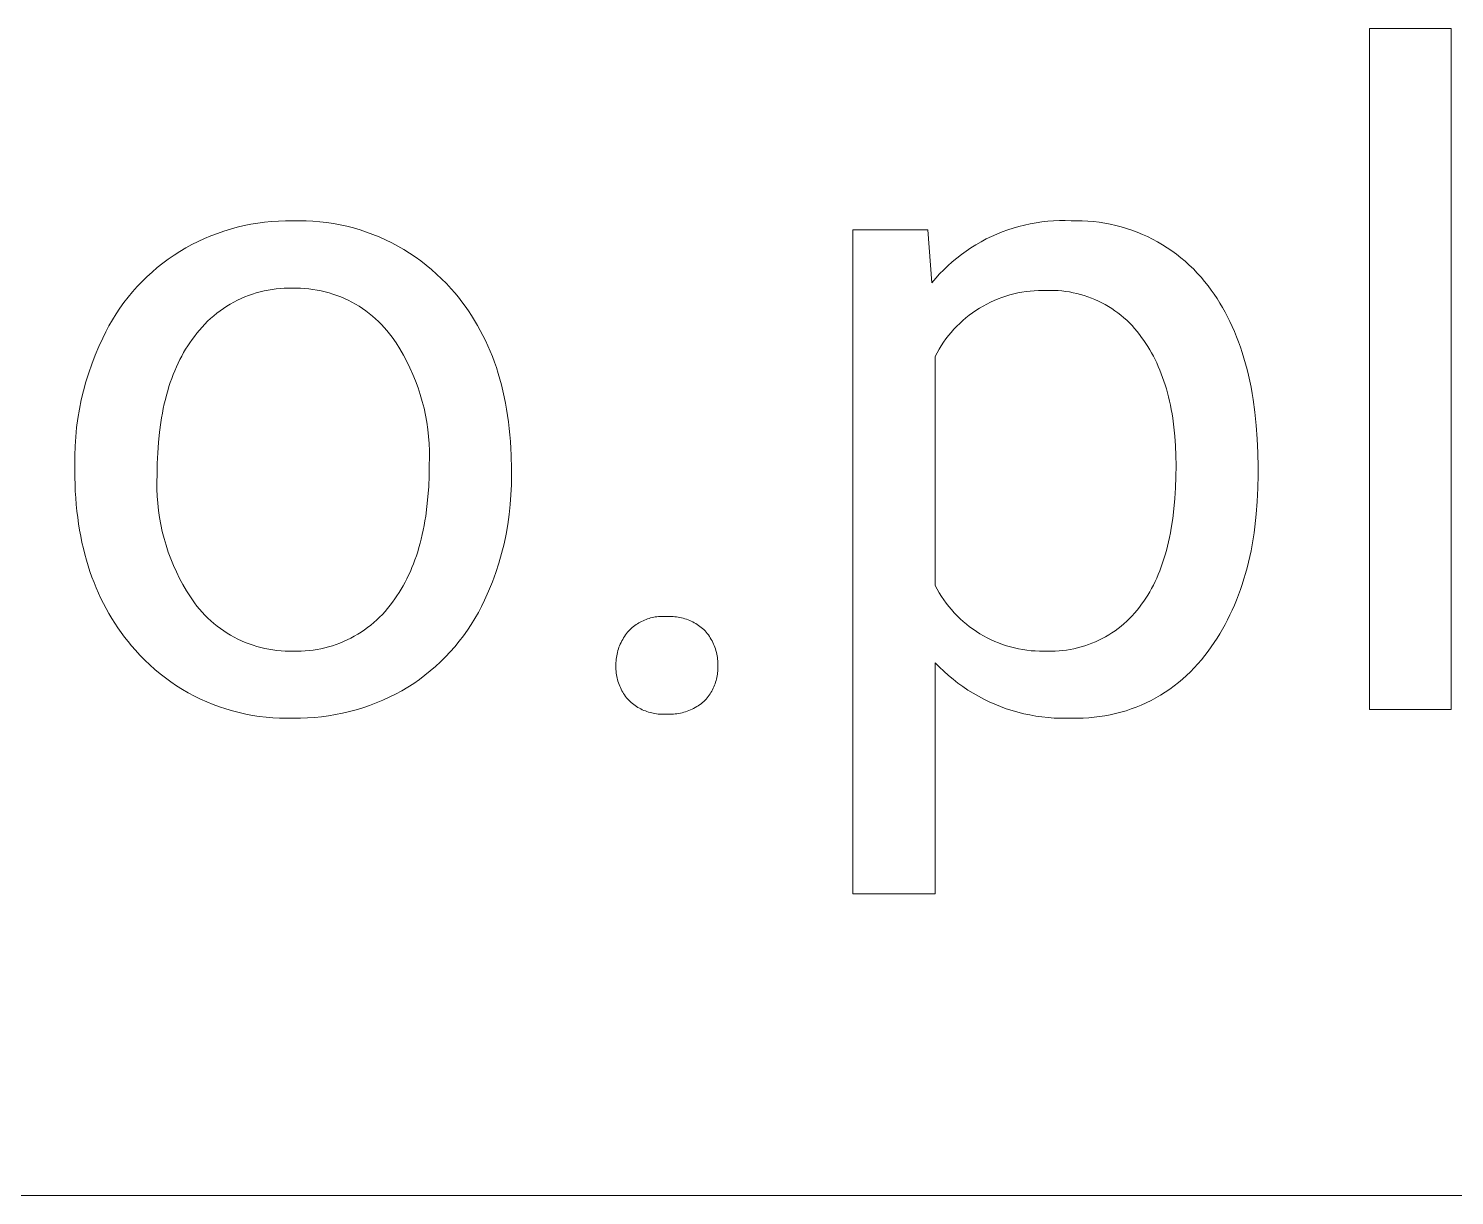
# Model space of a CAD drawing. Header units: millimetres. Extents: x -1893 to 2799, y -925 to 2353.
# Drawn here: x 1563.6 to 1661.8, y -662.3 to -582 of the extents above; entities that cross this region are included whole.
import ezdxf

# ---------------------------------------------------------------- set-up
doc = ezdxf.new("R2010")
doc.units = ezdxf.units.MM
doc.header["$MEASUREMENT"] = 0
doc.layers.add('Domyślny', color=7, linetype='Continuous', true_color=0x000000)

msp = doc.modelspace()

# ---------------------------------------------------------------- linework, layer by layer
at = {"layer": 'Domyślny', "color": 18, "lineweight": 15, "true_color": 0x000000}
for p, q in [((1655.916, -628.877), (1655.916, -582.004)), ((1655.916, -582.004), (1661.556, -582.004)), ((1661.556, -582.004), (1661.556, -628.877)), ((1577.054, -595.951), (1577.511, -595.81)), ((1577.511, -595.81), (1577.973, -595.684)), ((1577.973, -595.684), (1578.439, -595.574)), ((1578.439, -595.574), (1578.909, -595.479)), ((1578.909, -595.479), (1579.381, -595.4)), ((1579.381, -595.4), (1579.856, -595.337)), ((1579.856, -595.337), (1580.332, -595.29)), ((1580.332, -595.29), (1580.81, -595.259)), ((1580.81, -595.259), (1581.288, -595.243)), ((1581.288, -595.243), (1581.767, -595.244)), ((1581.767, -595.244), (1582.239, -595.235)), ((1582.239, -595.235), (1582.711, -595.241)), ((1582.711, -595.241), (1583.183, -595.264)), ((1583.183, -595.264), (1583.653, -595.303)), ((1583.653, -595.303), (1584.122, -595.357)), ((1584.122, -595.357), (1584.589, -595.427)), ((1584.589, -595.427), (1585.053, -595.514)), ((1585.053, -595.514), (1585.513, -595.616)), ((1585.513, -595.616), (1585.971, -595.733)), ((1585.971, -595.733), (1586.424, -595.866)), ((1586.424, -595.866), (1586.872, -596.014)), ((1620.362, -641.57), (1620.362, -595.853)), ((1620.362, -595.853), (1625.518, -595.853)), ((1625.518, -595.853), (1625.8, -599.51)), ((1630.638, -596.004), (1631.017, -595.866)), ((1631.017, -595.866), (1631.4, -595.741)), ((1631.4, -595.741), (1631.787, -595.63)), ((1631.787, -595.63), (1632.178, -595.532)), ((1632.178, -595.532), (1632.572, -595.447)), ((1632.572, -595.447), (1632.968, -595.377)), ((1632.968, -595.377), (1633.367, -595.32)), ((1633.367, -595.32), (1633.768, -595.277)), ((1633.768, -595.277), (1634.169, -595.248)), ((1634.169, -595.248), (1634.572, -595.232)), ((1634.572, -595.232), (1634.975, -595.231)), ((1634.975, -595.231), (1635.377, -595.244)), ((1635.377, -595.244), (1635.765, -595.237)), ((1635.765, -595.237), (1636.153, -595.243)), ((1636.153, -595.243), (1636.54, -595.263)), ((1636.54, -595.263), (1636.926, -595.296)), ((1636.926, -595.296), (1637.312, -595.341)), ((1637.312, -595.341), (1637.695, -595.4)), ((1637.695, -595.4), (1638.076, -595.473)), ((1638.076, -595.473), (1638.454, -595.558)), ((1638.454, -595.558), (1638.829, -595.656)), ((1638.829, -595.656), (1639.201, -595.767)), ((1639.201, -595.767), (1639.569, -595.89)), ((1639.569, -595.89), (1639.932, -596.026)), ((1574.43, -597.11), (1574.85, -596.881)), ((1574.85, -596.881), (1575.278, -596.666)), ((1575.278, -596.666), (1575.713, -596.465)), ((1575.713, -596.465), (1576.154, -596.279)), ((1576.154, -596.279), (1576.601, -596.107)), ((1576.601, -596.107), (1577.054, -595.951)), ((1586.872, -596.014), (1587.315, -596.177)), ((1587.315, -596.177), (1587.752, -596.356)), ((1587.752, -596.356), (1588.182, -596.549)), ((1588.182, -596.549), (1588.606, -596.756)), ((1588.606, -596.756), (1589.023, -596.978)), ((1628.488, -597.099), (1628.83, -596.886)), ((1628.83, -596.886), (1629.179, -596.684)), ((1629.179, -596.684), (1629.535, -596.495)), ((1629.535, -596.495), (1629.897, -596.319)), ((1629.897, -596.319), (1630.265, -596.155)), ((1630.265, -596.155), (1630.638, -596.004)), ((1639.932, -596.026), (1640.29, -596.174)), ((1640.29, -596.174), (1640.643, -596.334)), ((1640.643, -596.334), (1640.99, -596.507)), ((1640.99, -596.507), (1641.332, -596.691)), ((1641.332, -596.691), (1641.666, -596.887)), ((1641.666, -596.887), (1641.994, -597.094)), ((1572.841, -598.165), (1573.224, -597.881)), ((1573.224, -597.881), (1573.616, -597.611)), ((1573.616, -597.611), (1574.018, -597.353)), ((1574.018, -597.353), (1574.43, -597.11)), ((1589.023, -596.978), (1589.432, -597.214)), ((1589.432, -597.214), (1589.833, -597.463)), ((1589.833, -597.463), (1590.225, -597.726)), ((1590.225, -597.726), (1590.607, -598.002)), ((1627.201, -598.066), (1627.51, -597.807)), ((1627.51, -597.807), (1627.828, -597.56)), ((1627.828, -597.56), (1628.154, -597.324)), ((1628.154, -597.324), (1628.488, -597.099)), ((1641.994, -597.094), (1642.315, -597.312)), ((1642.315, -597.312), (1642.628, -597.541)), ((1642.628, -597.541), (1642.933, -597.781)), ((1642.933, -597.781), (1643.229, -598.03)), ((1571.754, -599.094), (1572.106, -598.772)), ((1572.106, -598.772), (1572.468, -598.462)), ((1572.468, -598.462), (1572.841, -598.165)), ((1590.607, -598.002), (1590.981, -598.291)), ((1590.981, -598.291), (1591.344, -598.592)), ((1591.344, -598.592), (1591.697, -598.906)), ((1626.33, -598.903), (1626.61, -598.614)), ((1626.61, -598.614), (1626.901, -598.335)), ((1626.901, -598.335), (1627.201, -598.066)), ((1643.229, -598.03), (1643.517, -598.29)), ((1643.517, -598.29), (1643.796, -598.56)), ((1643.796, -598.56), (1644.066, -598.839)), ((1644.066, -598.839), (1644.325, -599.127)), ((1570.768, -600.128), (1571.085, -599.772)), ((1571.085, -599.772), (1571.414, -599.427)), ((1571.414, -599.427), (1571.754, -599.094)), ((1591.697, -598.906), (1592.039, -599.231)), ((1592.039, -599.231), (1592.369, -599.568)), ((1592.369, -599.568), (1592.689, -599.916)), ((1625.8, -599.51), (1626.06, -599.202)), ((1626.06, -599.202), (1626.33, -598.903)), ((1644.325, -599.127), (1644.575, -599.423)), ((1644.575, -599.423), (1644.814, -599.728)), ((1644.814, -599.728), (1645.026, -600.011)), ((1570.171, -600.872), (1570.463, -600.495)), ((1570.463, -600.495), (1570.768, -600.128)), ((1577.981, -600.714), (1577.732, -600.842)), ((1578.234, -600.595), (1577.981, -600.714)), ((1578.491, -600.484), (1578.234, -600.595)), ((1578.751, -600.383), (1578.491, -600.484)), ((1579.015, -600.29), (1578.751, -600.383)), ((1579.282, -600.207), (1579.015, -600.29)), ((1579.552, -600.133), (1579.282, -600.207)), ((1579.824, -600.069), (1579.552, -600.133)), ((1580.098, -600.014), (1579.824, -600.069)), ((1580.374, -599.968), (1580.098, -600.014)), ((1580.651, -599.932), (1580.374, -599.968)), ((1580.929, -599.906), (1580.651, -599.932)), ((1581.208, -599.889), (1580.929, -599.906)), ((1581.488, -599.882), (1581.208, -599.889)), ((1581.767, -599.884), (1581.488, -599.882)), ((1582.051, -599.881), (1581.767, -599.884)), ((1582.335, -599.888), (1582.051, -599.881)), ((1582.618, -599.904), (1582.335, -599.888)), ((1582.9, -599.93), (1582.618, -599.904)), ((1583.182, -599.966), (1582.9, -599.93)), ((1583.462, -600.012), (1583.182, -599.966)), ((1583.74, -600.067), (1583.462, -600.012)), ((1584.016, -600.132), (1583.74, -600.067)), ((1584.29, -600.206), (1584.016, -600.132)), ((1584.561, -600.29), (1584.29, -600.206)), ((1584.829, -600.383), (1584.561, -600.29)), ((1585.094, -600.485), (1584.829, -600.383)), ((1585.355, -600.597), (1585.094, -600.485)), ((1585.612, -600.717), (1585.355, -600.597)), ((1585.864, -600.846), (1585.612, -600.717)), ((1592.689, -599.916), (1592.945, -600.21)), ((1592.945, -600.21), (1593.194, -600.511)), ((1593.194, -600.511), (1593.434, -600.817)), ((1593.434, -600.817), (1593.666, -601.13)), ((1630.084, -600.729), (1629.825, -600.848)), ((1630.348, -600.619), (1630.084, -600.729)), ((1630.616, -600.518), (1630.348, -600.619)), ((1630.887, -600.426), (1630.616, -600.518)), ((1631.16, -600.344), (1630.887, -600.426)), ((1631.437, -600.271), (1631.16, -600.344)), ((1631.716, -600.208), (1631.437, -600.271)), ((1631.997, -600.155), (1631.716, -600.208)), ((1632.279, -600.111), (1631.997, -600.155)), ((1632.563, -600.077), (1632.279, -600.111)), ((1632.848, -600.053), (1632.563, -600.077)), ((1633.134, -600.039), (1632.848, -600.053)), ((1633.42, -600.035), (1633.134, -600.039)), ((1633.706, -600.041), (1633.42, -600.035)), ((1633.967, -600.035), (1633.706, -600.041)), ((1634.229, -600.039), (1633.967, -600.035)), ((1634.491, -600.052), (1634.229, -600.039)), ((1634.752, -600.073), (1634.491, -600.052)), ((1635.012, -600.104), (1634.752, -600.073)), ((1635.271, -600.143), (1635.012, -600.104)), ((1635.529, -600.192), (1635.271, -600.143)), ((1635.784, -600.249), (1635.529, -600.192)), ((1636.038, -600.315), (1635.784, -600.249)), ((1636.289, -600.389), (1636.038, -600.315)), ((1636.537, -600.472), (1636.289, -600.389)), ((1636.783, -600.564), (1636.537, -600.472)), ((1637.025, -600.664), (1636.783, -600.564)), ((1637.264, -600.772), (1637.025, -600.664)), ((1637.498, -600.888), (1637.264, -600.772)), ((1645.026, -600.011), (1645.232, -600.302)), ((1645.232, -600.302), (1645.43, -600.598)), ((1645.43, -600.598), (1645.622, -600.902)), ((1569.375, -602.059), (1569.627, -601.654)), ((1569.627, -601.654), (1569.893, -601.258)), ((1569.893, -601.258), (1570.171, -600.872)), ((1576.347, -601.783), (1576.137, -601.967)), ((1576.564, -601.606), (1576.347, -601.783)), ((1576.787, -601.438), (1576.564, -601.606)), ((1577.015, -601.276), (1576.787, -601.438)), ((1577.249, -601.123), (1577.015, -601.276)), ((1577.488, -600.979), (1577.249, -601.123)), ((1577.732, -600.842), (1577.488, -600.979)), ((1586.112, -600.984), (1585.864, -600.846)), ((1586.355, -601.13), (1586.112, -600.984)), ((1586.593, -601.285), (1586.355, -601.13)), ((1586.826, -601.448), (1586.593, -601.285)), ((1587.052, -601.618), (1586.826, -601.448)), ((1587.273, -601.797), (1587.052, -601.618)), ((1587.487, -601.983), (1587.273, -601.797)), ((1593.666, -601.13), (1593.889, -601.449)), ((1593.889, -601.449), (1594.105, -601.773)), ((1594.105, -601.773), (1594.312, -602.104)), ((1628.366, -601.746), (1628.142, -601.924)), ((1628.596, -601.575), (1628.366, -601.746)), ((1628.831, -601.413), (1628.596, -601.575)), ((1629.072, -601.259), (1628.831, -601.413)), ((1629.318, -601.113), (1629.072, -601.259)), ((1629.569, -600.977), (1629.318, -601.113)), ((1629.825, -600.848), (1629.569, -600.977)), ((1637.729, -601.012), (1637.498, -600.888)), ((1637.955, -601.144), (1637.729, -601.012)), ((1638.177, -601.284), (1637.955, -601.144)), ((1638.393, -601.431), (1638.177, -601.284)), ((1638.605, -601.586), (1638.393, -601.431)), ((1638.811, -601.748), (1638.605, -601.586)), ((1639.011, -601.916), (1638.811, -601.748)), ((1645.622, -600.902), (1645.806, -601.213)), ((1645.806, -601.213), (1645.985, -601.531)), ((1645.985, -601.531), (1646.156, -601.855)), ((1568.914, -602.893), (1569.138, -602.472)), ((1569.138, -602.472), (1569.375, -602.059)), ((1575.361, -602.772), (1575.186, -602.989)), ((1575.545, -602.561), (1575.361, -602.772)), ((1575.735, -602.356), (1575.545, -602.561)), ((1575.932, -602.158), (1575.735, -602.356)), ((1576.137, -601.967), (1575.932, -602.158)), ((1587.695, -602.176), (1587.487, -601.983)), ((1587.896, -602.377), (1587.695, -602.176)), ((1588.089, -602.584), (1587.896, -602.377)), ((1588.276, -602.797), (1588.089, -602.584)), ((1588.455, -603.018), (1588.276, -602.797)), ((1594.312, -602.104), (1594.511, -602.441)), ((1594.511, -602.441), (1594.702, -602.784)), ((1594.702, -602.784), (1594.885, -603.133)), ((1627.313, -602.71), (1627.124, -602.924)), ((1627.51, -602.503), (1627.313, -602.71)), ((1627.714, -602.303), (1627.51, -602.503)), ((1627.925, -602.11), (1627.714, -602.303)), ((1628.142, -601.924), (1627.925, -602.11)), ((1639.206, -602.092), (1639.011, -601.916)), ((1639.394, -602.274), (1639.206, -602.092)), ((1639.576, -602.462), (1639.394, -602.274)), ((1639.752, -602.657), (1639.576, -602.462)), ((1639.92, -602.857), (1639.752, -602.657)), ((1646.156, -601.855), (1646.32, -602.186)), ((1646.32, -602.186), (1646.478, -602.525)), ((1646.478, -602.525), (1646.629, -602.87)), ((1568.435, -603.907), (1568.705, -603.322)), ((1568.705, -603.322), (1568.914, -602.893)), ((1574.708, -603.637), (1574.561, -603.858)), ((1574.86, -603.422), (1574.708, -603.637)), ((1575.018, -603.212), (1574.86, -603.422)), ((1575.186, -602.989), (1575.018, -603.212)), ((1588.626, -603.244), (1588.455, -603.018)), ((1588.903, -603.651), (1588.626, -603.244)), ((1589.165, -604.067), (1588.903, -603.651)), ((1594.885, -603.133), (1595.059, -603.488)), ((1595.059, -603.488), (1595.226, -603.849)), ((1626.601, -603.604), (1626.442, -603.842)), ((1626.767, -603.371), (1626.601, -603.604)), ((1626.941, -603.145), (1626.767, -603.371)), ((1627.124, -602.924), (1626.941, -603.145)), ((1640.082, -603.063), (1639.92, -602.857)), ((1640.237, -603.275), (1640.082, -603.063)), ((1640.382, -603.478), (1640.237, -603.275)), ((1640.523, -603.686), (1640.382, -603.478)), ((1640.66, -603.898), (1640.523, -603.686)), ((1646.629, -602.87), (1646.774, -603.222)), ((1646.774, -603.222), (1646.911, -603.581)), ((1646.911, -603.581), (1647.042, -603.947)), ((1567.954, -605.103), (1568.184, -604.501)), ((1568.184, -604.501), (1568.435, -603.907)), ((1574.149, -604.554), (1574.021, -604.797)), ((1574.281, -604.316), (1574.149, -604.554)), ((1574.418, -604.084), (1574.281, -604.316)), ((1574.561, -603.858), (1574.418, -604.084)), ((1589.412, -604.492), (1589.165, -604.067)), ((1589.644, -604.926), (1589.412, -604.492)), ((1595.226, -603.849), (1595.384, -604.216)), ((1595.384, -604.216), (1595.534, -604.589)), ((1595.534, -604.589), (1595.676, -604.968)), ((1626.151, -604.334), (1626.018, -604.587)), ((1626.018, -604.587), (1626.018, -620.352)), ((1626.293, -604.086), (1626.151, -604.334)), ((1626.442, -603.842), (1626.293, -604.086)), ((1640.792, -604.116), (1640.66, -603.898)), ((1640.919, -604.338), (1640.792, -604.116)), ((1641.042, -604.564), (1640.919, -604.338)), ((1641.16, -604.796), (1641.042, -604.564)), ((1647.042, -603.947), (1647.166, -604.319)), ((1647.166, -604.319), (1647.284, -604.699)), ((1647.284, -604.699), (1647.394, -605.085)), ((1567.553, -606.328), (1567.743, -605.712)), ((1567.743, -605.712), (1567.954, -605.103)), ((1573.669, -605.562), (1573.561, -605.828)), ((1573.781, -605.301), (1573.669, -605.562)), ((1573.899, -605.046), (1573.781, -605.301)), ((1574.021, -604.797), (1573.899, -605.046)), ((1589.862, -605.367), (1589.644, -604.926)), ((1590.063, -605.816), (1589.862, -605.367)), ((1595.676, -604.968), (1595.81, -605.353)), ((1595.81, -605.353), (1595.935, -605.744)), ((1595.935, -605.744), (1596.053, -606.141)), ((1641.273, -605.032), (1641.16, -604.796)), ((1641.382, -605.273), (1641.273, -605.032)), ((1641.487, -605.518), (1641.382, -605.273)), ((1641.586, -605.768), (1641.487, -605.518)), ((1647.394, -605.085), (1647.498, -605.479)), ((1647.498, -605.479), (1647.596, -605.879)), ((1567.383, -606.949), (1567.553, -606.328)), ((1573.268, -606.66), (1573.18, -606.949)), ((1573.361, -606.377), (1573.268, -606.66)), ((1573.458, -606.1), (1573.361, -606.377)), ((1573.561, -605.828), (1573.458, -606.1)), ((1590.249, -606.271), (1590.063, -605.816)), ((1590.419, -606.733), (1590.249, -606.271)), ((1596.053, -606.141), (1596.162, -606.545)), ((1596.162, -606.545), (1596.263, -606.954)), ((1641.681, -606.023), (1641.586, -605.768)), ((1641.772, -606.283), (1641.681, -606.023)), ((1641.858, -606.547), (1641.772, -606.283)), ((1641.939, -606.816), (1641.858, -606.547)), ((1647.596, -605.879), (1647.686, -606.287)), ((1647.686, -606.287), (1647.77, -606.701)), ((1647.77, -606.701), (1647.847, -607.122)), ((1567.106, -608.208), (1567.234, -607.577)), ((1567.234, -607.577), (1567.383, -606.949)), ((1573.02, -607.544), (1572.947, -607.85)), ((1573.098, -607.244), (1573.02, -607.544)), ((1573.18, -606.949), (1573.098, -607.244)), ((1590.573, -607.2), (1590.419, -606.733)), ((1590.71, -607.673), (1590.573, -607.2)), ((1590.831, -608.149), (1590.71, -607.673)), ((1596.263, -606.954), (1596.356, -607.369)), ((1596.356, -607.369), (1596.441, -607.791)), ((1642.016, -607.089), (1641.939, -606.816)), ((1642.088, -607.367), (1642.016, -607.089)), ((1642.155, -607.65), (1642.088, -607.367)), ((1642.218, -607.937), (1642.155, -607.65)), ((1647.847, -607.122), (1647.917, -607.55)), ((1647.917, -607.55), (1648.038, -608.427)), ((1566.999, -608.844), (1567.106, -608.208)), ((1572.817, -608.478), (1572.759, -608.801)), ((1572.88, -608.161), (1572.817, -608.478)), ((1572.947, -607.85), (1572.88, -608.161)), ((1590.935, -608.63), (1590.831, -608.149)), ((1591.022, -609.114), (1590.935, -608.63)), ((1596.441, -607.791), (1596.518, -608.218)), ((1596.518, -608.218), (1596.586, -608.652)), ((1596.586, -608.652), (1596.647, -609.091)), ((1642.276, -608.229), (1642.218, -607.937)), ((1642.33, -608.526), (1642.276, -608.229)), ((1642.378, -608.827), (1642.33, -608.526)), ((1648.038, -608.427), (1648.131, -609.331)), ((1566.849, -610.124), (1566.913, -609.483)), ((1566.913, -609.483), (1566.999, -608.844)), ((1572.706, -609.13), (1572.616, -609.804)), ((1572.759, -608.801), (1572.706, -609.13)), ((1591.093, -609.601), (1591.022, -609.114)), ((1591.146, -610.09), (1591.093, -609.601)), ((1596.647, -609.091), (1596.699, -609.537)), ((1596.699, -609.537), (1596.744, -609.988)), ((1642.462, -609.442), (1642.378, -608.827)), ((1642.527, -610.076), (1642.462, -609.442)), ((1648.131, -609.331), (1648.198, -610.264)), ((1566.806, -610.767), (1566.849, -610.124)), ((1572.546, -610.501), (1572.495, -611.22)), ((1572.616, -609.804), (1572.546, -610.501)), ((1591.182, -610.581), (1591.146, -610.09)), ((1591.202, -611.072), (1591.182, -610.581)), ((1596.744, -609.988), (1596.78, -610.446)), ((1596.78, -610.446), (1596.808, -610.91)), ((1642.574, -610.729), (1642.527, -610.076)), ((1648.198, -610.264), (1648.238, -611.224)), ((1566.784, -611.411), (1566.806, -610.767)), ((1566.784, -612.056), (1566.784, -611.411)), ((1572.495, -611.22), (1572.465, -611.963)), ((1591.189, -612.056), (1591.204, -611.564)), ((1591.204, -611.564), (1591.202, -611.072)), ((1596.808, -610.91), (1596.829, -611.379)), ((1596.829, -611.379), (1596.845, -612.337)), ((1642.602, -611.399), (1642.574, -610.729)), ((1642.611, -612.087), (1642.602, -611.399)), ((1648.238, -611.224), (1648.252, -612.212)), ((1566.784, -612.446), (1566.784, -612.056)), ((1566.788, -612.925), (1566.784, -612.446)), ((1572.465, -611.963), (1572.455, -612.728)), ((1591.179, -612.804), (1591.189, -612.056)), ((1596.845, -612.337), (1596.845, -612.728)), ((1642.602, -612.869), (1642.611, -612.087)), ((1648.252, -612.212), (1648.252, -612.728)), ((1566.8, -613.398), (1566.788, -612.925)), ((1566.821, -613.865), (1566.8, -613.398)), ((1572.455, -612.728), (1572.44, -613.219)), ((1572.44, -613.219), (1572.442, -613.711)), ((1591.101, -614.237), (1591.15, -613.531)), ((1591.15, -613.531), (1591.179, -612.804)), ((1596.843, -613.413), (1596.817, -614.098)), ((1596.845, -612.728), (1596.843, -613.413)), ((1642.574, -613.626), (1642.602, -612.869)), ((1648.252, -612.728), (1648.238, -613.657)), ((1566.849, -614.326), (1566.821, -613.865)), ((1566.886, -614.781), (1566.849, -614.326)), ((1572.442, -613.711), (1572.461, -614.203)), ((1572.461, -614.203), (1572.497, -614.694)), ((1591.033, -614.921), (1591.101, -614.237)), ((1596.817, -614.098), (1596.768, -614.781)), ((1642.462, -615.066), (1642.527, -614.358)), ((1642.527, -614.358), (1642.574, -613.626)), ((1648.198, -614.563), (1648.131, -615.447)), ((1648.238, -613.657), (1648.198, -614.563)), ((1566.932, -615.229), (1566.886, -614.781)), ((1566.985, -615.672), (1566.932, -615.229)), ((1572.497, -614.694), (1572.55, -615.183)), ((1572.55, -615.183), (1572.62, -615.669)), ((1590.945, -615.585), (1591.033, -614.921)), ((1596.695, -615.463), (1596.599, -616.141)), ((1596.768, -614.781), (1596.695, -615.463)), ((1642.378, -615.749), (1642.462, -615.066)), ((1648.131, -615.447), (1648.038, -616.308)), ((1567.046, -616.109), (1566.985, -615.672)), ((1567.116, -616.54), (1567.046, -616.109)), ((1567.194, -616.964), (1567.116, -616.54)), ((1572.62, -615.669), (1572.708, -616.154)), ((1572.708, -616.154), (1572.812, -616.634)), ((1590.709, -616.848), (1590.776, -616.54)), ((1590.776, -616.54), (1590.837, -616.227)), ((1590.837, -616.227), (1590.893, -615.908)), ((1590.893, -615.908), (1590.945, -615.585)), ((1596.599, -616.141), (1596.479, -616.816)), ((1642.218, -616.728), (1642.276, -616.408)), ((1642.276, -616.408), (1642.378, -615.749)), ((1648.038, -616.308), (1647.981, -616.73)), ((1567.28, -617.383), (1567.194, -616.964)), ((1567.374, -617.796), (1567.28, -617.383)), ((1572.812, -616.634), (1572.932, -617.111)), ((1572.932, -617.111), (1573.07, -617.584)), ((1590.481, -617.74), (1590.562, -617.448)), ((1590.562, -617.448), (1590.638, -617.151)), ((1590.638, -617.151), (1590.709, -616.848)), ((1596.336, -617.486), (1596.17, -618.151)), ((1596.479, -616.816), (1596.336, -617.486)), ((1642.016, -617.651), (1642.088, -617.35)), ((1642.088, -617.35), (1642.155, -617.042)), ((1642.155, -617.042), (1642.218, -616.728)), ((1647.917, -617.146), (1647.847, -617.556)), ((1647.981, -616.73), (1647.917, -617.146)), ((1567.477, -618.203), (1567.374, -617.796)), ((1567.587, -618.604), (1567.477, -618.203)), ((1573.07, -617.584), (1573.224, -618.051)), ((1573.224, -618.051), (1573.394, -618.513)), ((1590.207, -618.585), (1590.303, -618.309)), ((1590.303, -618.309), (1590.394, -618.027)), ((1590.394, -618.027), (1590.481, -617.74)), ((1596.17, -618.151), (1595.981, -618.81)), ((1641.772, -618.519), (1641.858, -618.236)), ((1641.858, -618.236), (1641.939, -617.947)), ((1641.939, -617.947), (1642.016, -617.651)), ((1647.686, -618.361), (1647.596, -618.754)), ((1647.77, -617.961), (1647.686, -618.361)), ((1647.847, -617.556), (1647.77, -617.961)), ((1567.706, -618.999), (1567.587, -618.604)), ((1567.832, -619.388), (1567.706, -618.999)), ((1567.967, -619.771), (1567.832, -619.388)), ((1573.394, -618.513), (1573.58, -618.968)), ((1573.58, -618.968), (1573.781, -619.417)), ((1573.781, -619.417), (1573.999, -619.858)), ((1589.772, -619.638), (1589.888, -619.383)), ((1589.888, -619.383), (1589.999, -619.122)), ((1589.999, -619.122), (1590.106, -618.856)), ((1590.106, -618.856), (1590.207, -618.585)), ((1595.769, -619.462), (1595.535, -620.106)), ((1595.981, -618.81), (1595.769, -619.462)), ((1641.382, -619.589), (1641.487, -619.331)), ((1641.487, -619.331), (1641.586, -619.066)), ((1641.586, -619.066), (1641.681, -618.796)), ((1641.681, -618.796), (1641.772, -618.519)), ((1647.498, -619.142), (1647.394, -619.524)), ((1647.596, -618.754), (1647.498, -619.142)), ((1568.11, -620.148), (1567.967, -619.771)), ((1568.261, -620.519), (1568.11, -620.148)), ((1573.999, -619.858), (1574.231, -620.292)), ((1574.231, -620.292), (1574.479, -620.717)), ((1589.255, -620.607), (1589.392, -620.373)), ((1589.392, -620.373), (1589.524, -620.133)), ((1589.524, -620.133), (1589.65, -619.888)), ((1589.65, -619.888), (1589.772, -619.638)), ((1595.535, -620.106), (1595.279, -620.742)), ((1626.018, -620.352), (1626.153, -620.606)), ((1640.919, -620.56), (1641.042, -620.326)), ((1641.042, -620.326), (1641.16, -620.087)), ((1641.16, -620.087), (1641.273, -619.841)), ((1641.273, -619.841), (1641.382, -619.589)), ((1647.166, -620.272), (1647.042, -620.637)), ((1647.284, -619.901), (1647.166, -620.272)), ((1647.394, -619.524), (1647.284, -619.901)), ((1568.42, -620.884), (1568.261, -620.519)), ((1568.587, -621.243), (1568.42, -620.884)), ((1568.762, -621.596), (1568.587, -621.243)), ((1574.479, -620.717), (1574.741, -621.133)), ((1574.741, -621.133), (1575.018, -621.54)), ((1588.658, -621.493), (1588.815, -621.279)), ((1588.815, -621.279), (1588.967, -621.061)), ((1588.967, -621.061), (1589.114, -620.837)), ((1589.114, -620.837), (1589.255, -620.607)), ((1595.001, -621.368), (1594.793, -621.796)), ((1595.279, -620.742), (1595.001, -621.368)), ((1626.153, -620.606), (1626.297, -620.854)), ((1626.297, -620.854), (1626.449, -621.098)), ((1626.449, -621.098), (1626.61, -621.336)), ((1626.61, -621.336), (1626.779, -621.568)), ((1640.237, -621.634), (1640.382, -621.431)), ((1640.382, -621.431), (1640.523, -621.223)), ((1640.523, -621.223), (1640.66, -621.008)), ((1640.66, -621.008), (1640.792, -620.787)), ((1640.792, -620.787), (1640.919, -620.56)), ((1646.774, -621.35), (1646.629, -621.698)), ((1646.911, -620.996), (1646.774, -621.35)), ((1647.042, -620.637), (1646.911, -620.996)), ((1568.945, -621.944), (1568.762, -621.596)), ((1569.137, -622.285), (1568.945, -621.944)), ((1569.336, -622.621), (1569.137, -622.285)), ((1575.018, -621.54), (1575.188, -621.764)), ((1575.188, -621.764), (1575.366, -621.983)), ((1575.366, -621.983), (1575.551, -622.195)), ((1575.551, -622.195), (1575.743, -622.4)), ((1575.743, -622.4), (1575.943, -622.599)), ((1587.772, -622.533), (1587.963, -622.337)), ((1587.963, -622.337), (1588.147, -622.135)), ((1588.147, -622.135), (1588.325, -621.927)), ((1588.325, -621.927), (1588.495, -621.713)), ((1588.495, -621.713), (1588.658, -621.493)), ((1594.571, -622.217), (1594.334, -622.63)), ((1594.793, -621.796), (1594.571, -622.217)), ((1626.779, -621.568), (1626.955, -621.795)), ((1626.955, -621.795), (1627.14, -622.015)), ((1627.14, -622.015), (1627.331, -622.228)), ((1627.331, -622.228), (1627.531, -622.435)), ((1627.531, -622.435), (1627.737, -622.635)), ((1639.581, -622.438), (1639.755, -622.246)), ((1639.755, -622.246), (1639.922, -622.047)), ((1639.922, -622.047), (1640.083, -621.843)), ((1640.083, -621.843), (1640.237, -621.634)), ((1646.32, -622.378), (1646.156, -622.709)), ((1646.478, -622.041), (1646.32, -622.378)), ((1646.629, -621.698), (1646.478, -622.041)), ((1569.543, -622.951), (1569.336, -622.621)), ((1569.759, -623.274), (1569.543, -622.951)), ((1569.982, -623.592), (1569.759, -623.274)), ((1575.943, -622.599), (1576.149, -622.791)), ((1576.149, -622.791), (1576.362, -622.976)), ((1576.362, -622.976), (1576.581, -623.153)), ((1576.581, -623.153), (1576.806, -623.322)), ((1576.806, -623.322), (1577.037, -623.483)), ((1586.497, -623.561), (1586.724, -623.408)), ((1586.724, -623.408), (1586.945, -623.248)), ((1586.945, -623.248), (1587.161, -623.079)), ((1587.161, -623.079), (1587.371, -622.904)), ((1587.371, -622.904), (1587.574, -622.722)), ((1587.574, -622.722), (1587.772, -622.533)), ((1594.084, -623.035), (1593.82, -623.431)), ((1594.334, -622.63), (1594.084, -623.035)), ((1604.929, -623.473), (1605.007, -623.394)), ((1605.007, -623.394), (1605.087, -623.319)), ((1605.087, -623.319), (1605.17, -623.246)), ((1605.17, -623.246), (1605.255, -623.177)), ((1605.255, -623.177), (1605.343, -623.11)), ((1605.343, -623.11), (1605.433, -623.046)), ((1605.433, -623.046), (1605.525, -622.985)), ((1605.525, -622.985), (1605.619, -622.928)), ((1605.619, -622.928), (1605.715, -622.873)), ((1605.715, -622.873), (1605.812, -622.822)), ((1605.812, -622.822), (1605.912, -622.774)), ((1605.912, -622.774), (1606.013, -622.73)), ((1606.013, -622.73), (1606.115, -622.689)), ((1606.115, -622.689), (1606.219, -622.652)), ((1606.219, -622.652), (1606.324, -622.618)), ((1606.324, -622.618), (1606.43, -622.588)), ((1606.43, -622.588), (1606.537, -622.561)), ((1606.537, -622.561), (1606.645, -622.538)), ((1606.645, -622.538), (1606.753, -622.519)), ((1606.753, -622.519), (1606.862, -622.503)), ((1606.862, -622.503), (1606.972, -622.492)), ((1606.972, -622.492), (1607.082, -622.483)), ((1607.082, -622.483), (1607.192, -622.479)), ((1607.192, -622.479), (1607.302, -622.478)), ((1607.302, -622.478), (1607.412, -622.481)), ((1607.412, -622.481), (1607.522, -622.488)), ((1607.522, -622.488), (1607.639, -622.482)), ((1607.639, -622.482), (1607.756, -622.48)), ((1607.756, -622.48), (1607.872, -622.482)), ((1607.872, -622.482), (1607.989, -622.488)), ((1607.989, -622.488), (1608.105, -622.498)), ((1608.105, -622.498), (1608.221, -622.512)), ((1608.221, -622.512), (1608.337, -622.53)), ((1608.337, -622.53), (1608.451, -622.551)), ((1608.451, -622.551), (1608.565, -622.577)), ((1608.565, -622.577), (1608.678, -622.606)), ((1608.678, -622.606), (1608.79, -622.639)), ((1608.79, -622.639), (1608.901, -622.676)), ((1608.901, -622.676), (1609.01, -622.716)), ((1609.01, -622.716), (1609.119, -622.761)), ((1609.119, -622.761), (1609.225, -622.808)), ((1609.225, -622.808), (1609.33, -622.86)), ((1609.33, -622.86), (1609.433, -622.915)), ((1609.433, -622.915), (1609.534, -622.973)), ((1609.534, -622.973), (1609.633, -623.035)), ((1609.633, -623.035), (1609.73, -623.1)), ((1609.73, -623.1), (1609.825, -623.168)), ((1609.825, -623.168), (1609.917, -623.24)), ((1609.917, -623.24), (1610.007, -623.314)), ((1610.007, -623.314), (1610.094, -623.392)), ((1610.094, -623.392), (1610.178, -623.473)), ((1627.737, -622.635), (1627.95, -622.828)), ((1627.95, -622.828), (1628.169, -623.013)), ((1628.169, -623.013), (1628.395, -623.19)), ((1628.395, -623.19), (1628.627, -623.36)), ((1628.627, -623.36), (1628.864, -623.521)), ((1638.409, -623.461), (1638.619, -623.308)), ((1638.619, -623.308), (1638.823, -623.147)), ((1638.823, -623.147), (1639.021, -622.98)), ((1639.021, -622.98), (1639.214, -622.806)), ((1639.214, -622.806), (1639.4, -622.625)), ((1639.4, -622.625), (1639.581, -622.438)), ((1645.806, -623.354), (1645.622, -623.668)), ((1645.985, -623.034), (1645.806, -623.354)), ((1646.156, -622.709), (1645.985, -623.034)), ((1570.213, -623.904), (1569.982, -623.592)), ((1570.453, -624.211), (1570.213, -623.904)), ((1570.7, -624.511), (1570.453, -624.211)), ((1577.037, -623.483), (1577.273, -623.637)), ((1577.273, -623.637), (1577.515, -623.782)), ((1577.515, -623.782), (1577.761, -623.918)), ((1577.761, -623.918), (1578.012, -624.046)), ((1578.012, -624.046), (1578.267, -624.166)), ((1578.267, -624.166), (1578.526, -624.276)), ((1578.526, -624.276), (1578.789, -624.377)), ((1578.789, -624.377), (1579.055, -624.469)), ((1584.785, -624.408), (1585.041, -624.312)), ((1585.041, -624.312), (1585.294, -624.208)), ((1585.294, -624.208), (1585.543, -624.095)), ((1585.543, -624.095), (1585.788, -623.974)), ((1585.788, -623.974), (1586.029, -623.844)), ((1586.029, -623.844), (1586.266, -623.707)), ((1586.266, -623.707), (1586.497, -623.561)), ((1593.253, -624.195), (1592.95, -624.563)), ((1593.543, -623.818), (1593.253, -624.195)), ((1593.82, -623.431), (1593.543, -623.818)), ((1604.296, -624.494), (1604.343, -624.383)), ((1604.343, -624.383), (1604.394, -624.273)), ((1604.394, -624.273), (1604.448, -624.166)), ((1604.448, -624.166), (1604.507, -624.06)), ((1604.507, -624.06), (1604.569, -623.956)), ((1604.569, -623.956), (1604.634, -623.855)), ((1604.634, -623.855), (1604.703, -623.755)), ((1604.703, -623.755), (1604.775, -623.659)), ((1604.775, -623.659), (1604.85, -623.564)), ((1604.85, -623.564), (1604.929, -623.473)), ((1610.178, -623.473), (1610.257, -623.564)), ((1610.257, -623.564), (1610.333, -623.658)), ((1610.333, -623.658), (1610.405, -623.755)), ((1610.405, -623.755), (1610.474, -623.854)), ((1610.474, -623.854), (1610.539, -623.955)), ((1610.539, -623.955), (1610.6, -624.059)), ((1610.6, -624.059), (1610.658, -624.165)), ((1610.658, -624.165), (1610.713, -624.273)), ((1610.713, -624.273), (1610.763, -624.382)), ((1610.763, -624.382), (1610.81, -624.493)), ((1628.864, -623.521), (1629.107, -623.674)), ((1629.107, -623.674), (1629.355, -623.819)), ((1629.355, -623.819), (1629.608, -623.954)), ((1629.608, -623.954), (1629.866, -624.081)), ((1629.866, -624.081), (1630.127, -624.2)), ((1630.127, -624.2), (1630.393, -624.308)), ((1630.393, -624.308), (1630.662, -624.408)), ((1636.573, -624.419), (1636.815, -624.327)), ((1636.815, -624.327), (1637.055, -624.227)), ((1637.055, -624.227), (1637.291, -624.119)), ((1637.291, -624.119), (1637.523, -624.002)), ((1637.523, -624.002), (1637.752, -623.879)), ((1637.752, -623.879), (1637.975, -623.747)), ((1637.975, -623.747), (1638.195, -623.608)), ((1638.195, -623.608), (1638.409, -623.461)), ((1645.232, -624.279), (1645.026, -624.576)), ((1645.43, -623.977), (1645.232, -624.279)), ((1645.622, -623.668), (1645.43, -623.977)), ((1570.955, -624.805), (1570.7, -624.511)), ((1571.272, -625.153), (1570.955, -624.805)), ((1571.601, -625.489), (1571.272, -625.153)), ((1579.055, -624.469), (1579.325, -624.552)), ((1579.325, -624.552), (1579.596, -624.626)), ((1579.596, -624.626), (1579.871, -624.69)), ((1579.871, -624.69), (1580.147, -624.744)), ((1580.147, -624.744), (1580.425, -624.789)), ((1580.425, -624.789), (1580.705, -624.824)), ((1580.705, -624.824), (1580.985, -624.85)), ((1580.985, -624.85), (1581.266, -624.866)), ((1581.266, -624.866), (1581.548, -624.872)), ((1581.548, -624.872), (1581.83, -624.868)), ((1581.83, -624.868), (1582.103, -624.872)), ((1582.103, -624.872), (1582.377, -624.867)), ((1582.377, -624.867), (1582.65, -624.852)), ((1582.65, -624.852), (1582.922, -624.828)), ((1582.922, -624.828), (1583.194, -624.796)), ((1583.194, -624.796), (1583.464, -624.753)), ((1583.464, -624.753), (1583.732, -624.702)), ((1583.732, -624.702), (1583.999, -624.642)), ((1583.999, -624.642), (1584.264, -624.573)), ((1584.264, -624.573), (1584.526, -624.495)), ((1584.526, -624.495), (1584.785, -624.408)), ((1592.308, -625.266), (1591.97, -625.6)), ((1592.635, -624.92), (1592.308, -625.266)), ((1592.95, -624.563), (1592.635, -624.92)), ((1604.059, -625.428), (1604.075, -625.308)), ((1604.075, -625.308), (1604.094, -625.189)), ((1604.094, -625.189), (1604.118, -625.07)), ((1604.118, -625.07), (1604.146, -624.953)), ((1604.146, -624.953), (1604.177, -624.836)), ((1604.177, -624.836), (1604.213, -624.721)), ((1604.213, -624.721), (1604.252, -624.607)), ((1604.252, -624.607), (1604.296, -624.494)), ((1610.81, -624.493), (1610.853, -624.606)), ((1610.853, -624.606), (1610.891, -624.721)), ((1610.891, -624.721), (1610.926, -624.836)), ((1610.926, -624.836), (1610.957, -624.953)), ((1610.957, -624.953), (1610.983, -625.07)), ((1610.983, -625.07), (1611.006, -625.189)), ((1611.006, -625.189), (1611.024, -625.308)), ((1611.024, -625.308), (1611.039, -625.428)), ((1630.662, -624.408), (1630.935, -624.498)), ((1630.935, -624.498), (1631.21, -624.579)), ((1631.21, -624.579), (1631.489, -624.651)), ((1631.489, -624.651), (1631.769, -624.712)), ((1631.769, -624.712), (1632.051, -624.764)), ((1632.051, -624.764), (1632.335, -624.806)), ((1632.335, -624.806), (1632.621, -624.838)), ((1632.621, -624.838), (1632.907, -624.86)), ((1632.907, -624.86), (1633.194, -624.873)), ((1633.194, -624.873), (1633.481, -624.875)), ((1633.481, -624.875), (1633.768, -624.868)), ((1633.768, -624.868), (1634.028, -624.871)), ((1634.028, -624.871), (1634.287, -624.865)), ((1634.287, -624.865), (1634.547, -624.85)), ((1634.547, -624.85), (1634.805, -624.826)), ((1634.805, -624.826), (1635.063, -624.794)), ((1635.063, -624.794), (1635.319, -624.753)), ((1635.319, -624.753), (1635.574, -624.703)), ((1635.574, -624.703), (1635.827, -624.645)), ((1635.827, -624.645), (1636.078, -624.578)), ((1636.078, -624.578), (1636.327, -624.503)), ((1636.327, -624.503), (1636.573, -624.419)), ((1644.592, -625.168), (1644.359, -625.461)), ((1644.814, -624.868), (1644.592, -625.168)), ((1645.026, -624.576), (1644.814, -624.868)), ((1571.941, -625.814), (1571.601, -625.489)), ((1572.292, -626.127), (1571.941, -625.814)), ((1572.654, -626.428), (1572.292, -626.127)), ((1591.26, -626.235), (1590.889, -626.533)), ((1591.62, -625.923), (1591.26, -626.235)), ((1591.97, -625.6), (1591.62, -625.923)), ((1604.037, -625.789), (1604.04, -625.668)), ((1604.038, -625.91), (1604.037, -625.789)), ((1604.038, -626.027), (1604.038, -625.91)), ((1604.042, -626.143), (1604.038, -626.027)), ((1604.04, -625.668), (1604.048, -625.548)), ((1604.05, -626.26), (1604.042, -626.143)), ((1604.048, -625.548), (1604.059, -625.428)), ((1604.062, -626.376), (1604.05, -626.26)), ((1611.038, -626.356), (1611.025, -626.466)), ((1611.048, -626.244), (1611.038, -626.356)), ((1611.039, -625.428), (1611.049, -625.548)), ((1611.053, -626.133), (1611.048, -626.244)), ((1611.049, -625.548), (1611.054, -625.669)), ((1611.056, -625.789), (1611.053, -625.91)), ((1611.053, -625.91), (1611.055, -626.021)), ((1611.055, -626.021), (1611.053, -626.133)), ((1611.054, -625.669), (1611.056, -625.789)), ((1626.312, -625.966), (1626.018, -625.665)), ((1626.018, -625.665), (1626.018, -641.57)), ((1626.615, -626.257), (1626.312, -625.966)), ((1626.929, -626.538), (1626.615, -626.257)), ((1643.603, -626.29), (1643.333, -626.549)), ((1643.864, -626.023), (1643.603, -626.29)), ((1644.116, -625.746), (1643.864, -626.023)), ((1644.359, -625.461), (1644.116, -625.746)), ((1573.025, -626.717), (1572.654, -626.428)), ((1573.406, -626.993), (1573.025, -626.717)), ((1573.796, -627.255), (1573.406, -626.993)), ((1574.195, -627.505), (1573.796, -627.255)), ((1590.119, -627.092), (1589.72, -627.352)), ((1590.509, -626.819), (1590.119, -627.092)), ((1590.889, -626.533), (1590.509, -626.819)), ((1604.078, -626.492), (1604.062, -626.376)), ((1604.098, -626.607), (1604.078, -626.492)), ((1604.122, -626.721), (1604.098, -626.607)), ((1604.15, -626.834), (1604.122, -626.721)), ((1604.182, -626.947), (1604.15, -626.834)), ((1604.217, -627.058), (1604.182, -626.947)), ((1604.257, -627.168), (1604.217, -627.058)), ((1604.3, -627.276), (1604.257, -627.168)), ((1604.347, -627.383), (1604.3, -627.276)), ((1610.785, -627.324), (1610.739, -627.425)), ((1610.828, -627.22), (1610.785, -627.324)), ((1610.867, -627.116), (1610.828, -627.22)), ((1610.902, -627.01), (1610.867, -627.116)), ((1610.934, -626.903), (1610.902, -627.01)), ((1610.962, -626.795), (1610.934, -626.903)), ((1610.987, -626.686), (1610.962, -626.795)), ((1611.008, -626.577), (1610.987, -626.686)), ((1611.025, -626.466), (1611.008, -626.577)), ((1627.252, -626.807), (1626.929, -626.538)), ((1627.584, -627.066), (1627.252, -626.807)), ((1627.925, -627.312), (1627.584, -627.066)), ((1628.274, -627.547), (1627.925, -627.312)), ((1642.471, -627.268), (1642.169, -627.488)), ((1642.766, -627.038), (1642.471, -627.268)), ((1643.054, -626.798), (1642.766, -627.038)), ((1643.333, -626.549), (1643.054, -626.798)), ((1574.602, -627.74), (1574.195, -627.505)), ((1575.017, -627.962), (1574.602, -627.74)), ((1575.439, -628.169), (1575.017, -627.962)), ((1575.868, -628.362), (1575.439, -628.169)), ((1587.991, -628.247), (1587.542, -628.434)), ((1588.434, -628.045), (1587.991, -628.247)), ((1588.87, -627.828), (1588.434, -628.045)), ((1589.299, -627.597), (1588.87, -627.828)), ((1589.72, -627.352), (1589.299, -627.597)), ((1604.398, -627.488), (1604.347, -627.383)), ((1604.453, -627.592), (1604.398, -627.488)), ((1604.511, -627.693), (1604.453, -627.592)), ((1604.572, -627.792), (1604.511, -627.693)), ((1604.637, -627.889), (1604.572, -627.792)), ((1604.705, -627.984), (1604.637, -627.889)), ((1604.776, -628.077), (1604.705, -627.984)), ((1604.851, -628.166), (1604.776, -628.077)), ((1604.929, -628.254), (1604.851, -628.166)), ((1605.011, -628.332), (1604.929, -628.254)), ((1610.178, -628.254), (1610.089, -628.335)), ((1610.253, -628.17), (1610.178, -628.254)), ((1610.325, -628.085), (1610.253, -628.17)), ((1610.393, -627.997), (1610.325, -628.085)), ((1610.459, -627.907), (1610.393, -627.997)), ((1610.522, -627.814), (1610.459, -627.907)), ((1610.581, -627.72), (1610.522, -627.814)), ((1610.637, -627.624), (1610.581, -627.72)), ((1610.69, -627.525), (1610.637, -627.624)), ((1610.739, -627.425), (1610.69, -627.525)), ((1628.632, -627.769), (1628.274, -627.547)), ((1628.996, -627.979), (1628.632, -627.769)), ((1629.368, -628.176), (1628.996, -627.979)), ((1629.746, -628.36), (1629.368, -628.176)), ((1640.888, -628.261), (1640.553, -628.426)), ((1641.218, -628.084), (1640.888, -628.261)), ((1641.541, -627.896), (1641.218, -628.084)), ((1641.858, -627.697), (1641.541, -627.896)), ((1642.169, -627.488), (1641.858, -627.697)), ((1576.303, -628.541), (1575.868, -628.362)), ((1576.744, -628.704), (1576.303, -628.541)), ((1577.19, -628.852), (1576.744, -628.704)), ((1577.642, -628.985), (1577.19, -628.852)), ((1578.097, -629.103), (1577.642, -628.985)), ((1578.556, -629.205), (1578.097, -629.103)), ((1579.018, -629.292), (1578.556, -629.205)), ((1579.483, -629.362), (1579.018, -629.292)), ((1584.737, -629.239), (1584.257, -629.319)), ((1585.215, -629.144), (1584.737, -629.239)), ((1585.689, -629.033), (1585.215, -629.144)), ((1586.159, -628.906), (1585.689, -629.033)), ((1586.625, -628.764), (1586.159, -628.906)), ((1587.086, -628.607), (1586.625, -628.764)), ((1587.542, -628.434), (1587.086, -628.607)), ((1605.096, -628.408), (1605.011, -628.332)), ((1605.184, -628.481), (1605.096, -628.408)), ((1605.274, -628.551), (1605.184, -628.481)), ((1605.366, -628.617), (1605.274, -628.551)), ((1605.461, -628.681), (1605.366, -628.617)), ((1605.558, -628.741), (1605.461, -628.681)), ((1605.656, -628.798), (1605.558, -628.741)), ((1605.757, -628.851), (1605.656, -628.798)), ((1605.859, -628.901), (1605.757, -628.851)), ((1605.963, -628.948), (1605.859, -628.901)), ((1606.069, -628.991), (1605.963, -628.948)), ((1606.176, -629.03), (1606.069, -628.991)), ((1606.284, -629.066), (1606.176, -629.03)), ((1606.394, -629.098), (1606.284, -629.066)), ((1606.504, -629.126), (1606.394, -629.098)), ((1606.615, -629.15), (1606.504, -629.126)), ((1606.727, -629.171), (1606.615, -629.15)), ((1606.84, -629.188), (1606.727, -629.171)), ((1606.953, -629.2), (1606.84, -629.188)), ((1607.067, -629.209), (1606.953, -629.2)), ((1607.181, -629.215), (1607.067, -629.209)), ((1607.295, -629.216), (1607.181, -629.215)), ((1607.409, -629.213), (1607.295, -629.216)), ((1607.522, -629.207), (1607.409, -629.213)), ((1607.643, -629.212), (1607.522, -629.207)), ((1607.764, -629.214), (1607.643, -629.212)), ((1607.885, -629.211), (1607.764, -629.214)), ((1608.006, -629.204), (1607.885, -629.211)), ((1608.126, -629.193), (1608.006, -629.204)), ((1608.246, -629.179), (1608.126, -629.193)), ((1608.365, -629.16), (1608.246, -629.179)), ((1608.484, -629.137), (1608.365, -629.16)), ((1608.602, -629.11), (1608.484, -629.137)), ((1608.719, -629.078), (1608.602, -629.11)), ((1608.834, -629.044), (1608.719, -629.078)), ((1608.949, -629.005), (1608.834, -629.044)), ((1609.062, -628.962), (1608.949, -629.005)), ((1609.174, -628.915), (1609.062, -628.962)), ((1609.283, -628.865), (1609.174, -628.915)), ((1609.392, -628.811), (1609.283, -628.865)), ((1609.498, -628.753), (1609.392, -628.811)), ((1609.602, -628.692), (1609.498, -628.753)), ((1609.704, -628.627), (1609.602, -628.692)), ((1609.804, -628.559), (1609.704, -628.627)), ((1609.901, -628.487), (1609.804, -628.559)), ((1609.996, -628.413), (1609.901, -628.487)), ((1610.089, -628.335), (1609.996, -628.413)), ((1630.131, -628.53), (1629.746, -628.36)), ((1630.521, -628.688), (1630.131, -628.53)), ((1630.916, -628.832), (1630.521, -628.688)), ((1631.317, -628.962), (1630.916, -628.832)), ((1631.721, -629.078), (1631.317, -628.962)), ((1632.129, -629.179), (1631.721, -629.078)), ((1632.541, -629.267), (1632.129, -629.179)), ((1632.955, -629.341), (1632.541, -629.267)), ((1638.075, -629.255), (1637.707, -629.324)), ((1638.44, -629.173), (1638.075, -629.255)), ((1638.802, -629.078), (1638.44, -629.173)), ((1639.16, -628.972), (1638.802, -629.078)), ((1639.515, -628.853), (1639.16, -628.972)), ((1639.866, -628.723), (1639.515, -628.853)), ((1640.212, -628.58), (1639.866, -628.723)), ((1640.553, -628.426), (1640.212, -628.58)), ((1661.556, -628.877), (1655.916, -628.877)), ((1579.951, -629.417), (1579.483, -629.362)), ((1580.419, -629.456), (1579.951, -629.417)), ((1580.889, -629.479), (1580.419, -629.456)), ((1581.359, -629.486), (1580.889, -629.479)), ((1581.83, -629.477), (1581.359, -629.486)), ((1582.317, -629.477), (1581.83, -629.477)), ((1582.803, -629.462), (1582.317, -629.477)), ((1583.289, -629.43), (1582.803, -629.462)), ((1583.774, -629.382), (1583.289, -629.43)), ((1584.257, -629.319), (1583.774, -629.382)), ((1633.371, -629.4), (1632.955, -629.341)), ((1633.79, -629.444), (1633.371, -629.4)), ((1634.209, -629.474), (1633.79, -629.444)), ((1634.63, -629.49), (1634.209, -629.474)), ((1635.051, -629.491), (1634.63, -629.49)), ((1635.471, -629.477), (1635.051, -629.491)), ((1635.845, -629.483), (1635.471, -629.477)), ((1636.219, -629.477), (1635.845, -629.483)), ((1636.593, -629.457), (1636.219, -629.477)), ((1636.966, -629.426), (1636.593, -629.457)), ((1637.337, -629.381), (1636.966, -629.426)), ((1637.707, -629.324), (1637.337, -629.381)), ((1626.018, -641.57), (1620.362, -641.57)), ((1025.42, -662.347), (2798.56, -662.347))]:
    msp.add_line(p, q, dxfattribs=at)

doc.saveas('drawing.dxf')
